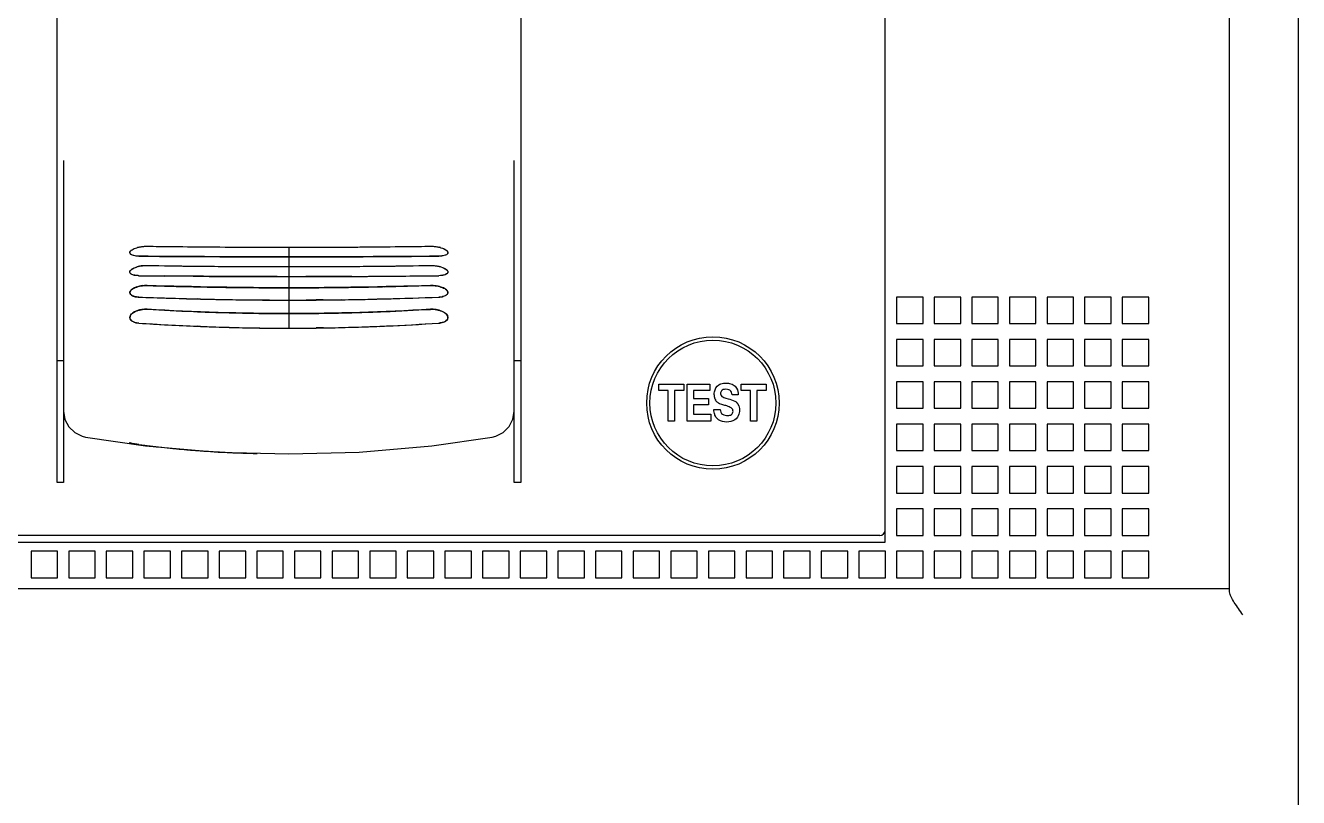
# Model space of a CAD drawing. Header units: inches. Extents: x 0.1 to 89.7, y 0.1 to 57.6.
# Drawn here: x 36.581 to 38.476, y 36.724 to 37.873 of the extents above; entities that cross this region are included whole.
import ezdxf
from ezdxf.enums import TextEntityAlignment as Align

# ---------------------------------------------------------------- set-up
doc = ezdxf.new("R2010")
doc.units = ezdxf.units.IN
doc.header["$MEASUREMENT"] = 0
doc.layers.add('DATUM_CURVE', color=7, linetype='Continuous')
doc.layers.add('PSYMS', color=7, linetype='Continuous')
doc.styles.add('WD', font='romans.shx', dxfattribs={"height": 0.185})

# ---------------------------------------------------------------- blocks, each defined once
blk = doc.blocks.new('125A_G_FRAME')
at = {"color": 6, "linetype": 'Continuous'}
for p, q in [((3.014, 1.1791), (3.014, 5.8248)), ((2.9117, 2.355), (2.9117, 4.1319)), ((2.3999, 2.4291), (2.3999, 4.063)), ((1.1696, 2.5177), (1.1696, 3.9221)), ((1.8585, 3.9221), (1.8585, 2.5177)), ((1.1794, 2.9963), (1.1794, 2.5177)), ((1.8487, 2.5177), (1.8487, 2.9963)), ((1.2801, 2.8628), (1.281, 2.8634)), ((1.281, 2.8634), (1.2843, 2.8652)), ((1.7436, 2.8653), (1.7464, 2.8639)), ((1.7464, 2.8639), (1.7479, 2.8629)), ((1.7496, 2.8611), (1.7501, 2.8603)), ((1.7501, 2.8603), (1.7503, 2.8592)), ((1.2842, 2.8365), (1.2875, 2.8378)), ((1.2778, 2.8304), (1.278, 2.8313)), ((1.278, 2.8313), (1.2788, 2.8328)), ((1.2788, 2.8328), (1.28, 2.834)), ((1.28, 2.834), (1.2823, 2.8356)), ((1.2823, 2.8356), (1.2842, 2.8365)), ((1.3288, 2.8246), (1.372, 2.8242)), ((1.6561, 2.8242), (1.6993, 2.8246)), ((1.7436, 2.8366), (1.7464, 2.8352)), ((1.7464, 2.8352), (1.7479, 2.8342)), ((1.7497, 2.8323), (1.7501, 2.8315)), ((1.7501, 2.8315), (1.7503, 2.8304)), ((1.2781, 2.8011), (1.2778, 2.7998)), ((1.2789, 2.8026), (1.2781, 2.8011)), ((1.2804, 2.8042), (1.2789, 2.8026)), ((1.2823, 2.8055), (1.2804, 2.8042)), ((1.2848, 2.8068), (1.2823, 2.8055)), ((1.2881, 2.8082), (1.2848, 2.8068)), ((1.7436, 2.8067), (1.7405, 2.808)), ((1.7465, 2.8051), (1.7436, 2.8067)), ((1.748, 2.8039), (1.7465, 2.8051)), ((1.7501, 2.8008), (1.7499, 2.8014)), ((1.7503, 2.7998), (1.7501, 2.8008)), ((1.3874, 2.7902), (1.3958, 2.79)), ((1.4549, 2.7891), (1.4565, 2.789)), ((1.5716, 2.789), (1.5732, 2.7891)), ((1.6322, 2.79), (1.6407, 2.7902)), ((2.4168, 2.7933), (2.4168, 2.7539)), ((2.4562, 2.7933), (2.4168, 2.7933)), ((2.4562, 2.7539), (2.4562, 2.7933)), ((2.4727, 2.7933), (2.4727, 2.7539)), ((2.5121, 2.7933), (2.4727, 2.7933)), ((2.5121, 2.7539), (2.5121, 2.7933)), ((2.5286, 2.7933), (2.5286, 2.7539)), ((2.568, 2.7933), (2.5286, 2.7933)), ((2.568, 2.7539), (2.568, 2.7933)), ((2.5845, 2.7933), (2.5845, 2.7539)), ((2.6239, 2.7933), (2.5845, 2.7933)), ((2.6239, 2.7539), (2.6239, 2.7933)), ((2.6404, 2.7933), (2.6404, 2.7539)), ((2.6798, 2.7933), (2.6404, 2.7933)), ((2.6798, 2.7539), (2.6798, 2.7933)), ((2.6963, 2.7933), (2.6963, 2.7539)), ((2.7357, 2.7933), (2.6963, 2.7933)), ((2.7357, 2.7539), (2.7357, 2.7933)), ((2.7522, 2.7933), (2.7522, 2.7539)), ((2.7916, 2.7933), (2.7522, 2.7933)), ((2.7916, 2.7539), (2.7916, 2.7933)), ((1.2781, 2.7644), (1.2778, 2.7628)), ((1.2789, 2.7662), (1.2781, 2.7644)), ((1.2805, 2.7681), (1.2789, 2.7662)), ((1.2824, 2.7697), (1.2805, 2.7681)), ((1.2848, 2.7712), (1.2824, 2.7697)), ((1.2883, 2.7728), (1.2848, 2.7712)), ((1.7436, 2.771), (1.7409, 2.7723)), ((1.7468, 2.7689), (1.7436, 2.771)), ((1.748, 2.7677), (1.7468, 2.7689)), ((1.7503, 2.763), (1.7501, 2.764)), ((1.3722, 2.7501), (1.3771, 2.7499)), ((1.3771, 2.7499), (1.38, 2.7498)), ((2.4168, 2.7539), (2.4562, 2.7539)), ((2.4727, 2.7539), (2.5121, 2.7539)), ((2.5286, 2.7539), (2.568, 2.7539)), ((2.5845, 2.7539), (2.6239, 2.7539)), ((2.6404, 2.7539), (2.6798, 2.7539)), ((2.6963, 2.7539), (2.7357, 2.7539)), ((2.7522, 2.7539), (2.7916, 2.7539)), ((2.4168, 2.7303), (2.4168, 2.6909)), ((2.4562, 2.7303), (2.4168, 2.7303)), ((2.4562, 2.6909), (2.4562, 2.7303)), ((2.4727, 2.7303), (2.4727, 2.6909)), ((2.5121, 2.7303), (2.4727, 2.7303)), ((2.5121, 2.6909), (2.5121, 2.7303)), ((2.5286, 2.7303), (2.5286, 2.6909)), ((2.568, 2.7303), (2.5286, 2.7303)), ((2.568, 2.6909), (2.568, 2.7303)), ((2.5845, 2.7303), (2.5845, 2.6909)), ((2.6239, 2.7303), (2.5845, 2.7303)), ((2.6239, 2.6909), (2.6239, 2.7303)), ((2.6404, 2.7303), (2.6404, 2.6909)), ((2.6798, 2.7303), (2.6404, 2.7303)), ((2.6798, 2.6909), (2.6798, 2.7303)), ((2.6963, 2.7303), (2.6963, 2.6909)), ((2.7357, 2.7303), (2.6963, 2.7303)), ((2.7357, 2.6909), (2.7357, 2.7303)), ((2.7522, 2.7303), (2.7522, 2.6909)), ((2.7916, 2.7303), (2.7522, 2.7303)), ((2.7916, 2.6909), (2.7916, 2.7303)), ((1.1696, 2.6988), (1.1794, 2.6988)), ((1.8487, 2.6988), (1.8585, 2.6988)), ((2.4168, 2.6909), (2.4562, 2.6909)), ((2.4727, 2.6909), (2.5121, 2.6909)), ((2.5286, 2.6909), (2.568, 2.6909)), ((2.5845, 2.6909), (2.6239, 2.6909)), ((2.6404, 2.6909), (2.6798, 2.6909)), ((2.6963, 2.6909), (2.7357, 2.6909)), ((2.7522, 2.6909), (2.7916, 2.6909)), ((2.4168, 2.6673), (2.4168, 2.628)), ((2.4562, 2.6673), (2.4168, 2.6673)), ((2.4562, 2.628), (2.4562, 2.6673)), ((2.4727, 2.6673), (2.4727, 2.628)), ((2.5121, 2.6673), (2.4727, 2.6673)), ((2.5121, 2.628), (2.5121, 2.6673)), ((2.5286, 2.6673), (2.5286, 2.628)), ((2.568, 2.6673), (2.5286, 2.6673)), ((2.568, 2.628), (2.568, 2.6673)), ((2.5845, 2.6673), (2.5845, 2.628)), ((2.6239, 2.6673), (2.5845, 2.6673)), ((2.6239, 2.628), (2.6239, 2.6673)), ((2.6404, 2.6673), (2.6404, 2.628)), ((2.6798, 2.6673), (2.6404, 2.6673)), ((2.6798, 2.628), (2.6798, 2.6673)), ((2.6963, 2.6673), (2.6963, 2.628)), ((2.7357, 2.6673), (2.6963, 2.6673)), ((2.7357, 2.628), (2.7357, 2.6673)), ((2.7522, 2.6673), (2.7522, 2.628)), ((2.7916, 2.6673), (2.7522, 2.6673)), ((2.7916, 2.628), (2.7916, 2.6673)), ((2.0636, 2.6542), (2.0636, 2.6639)), ((2.0636, 2.6639), (2.1008, 2.6639)), ((2.0774, 2.6542), (2.0636, 2.6542)), ((2.0774, 2.609), (2.0774, 2.6542)), ((2.087, 2.6542), (2.087, 2.609)), ((2.1008, 2.6542), (2.087, 2.6542)), ((2.1008, 2.6639), (2.1008, 2.6542)), ((2.1057, 2.609), (2.1057, 2.6639)), ((2.1057, 2.6639), (2.1396, 2.6639)), ((2.1152, 2.6544), (2.1152, 2.6427)), ((2.1396, 2.6544), (2.1152, 2.6544)), ((2.1396, 2.6639), (2.1396, 2.6544)), ((2.1817, 2.6481), (2.1725, 2.6481)), ((2.186, 2.6542), (2.186, 2.6639)), ((2.186, 2.6639), (2.2232, 2.6639)), ((2.1998, 2.6542), (2.186, 2.6542)), ((2.1998, 2.609), (2.1998, 2.6542)), ((2.2094, 2.6542), (2.2094, 2.609)), ((2.2232, 2.6542), (2.2094, 2.6542)), ((2.2232, 2.6639), (2.2232, 2.6542)), ((2.1152, 2.6427), (2.1375, 2.6427)), ((2.1152, 2.6333), (2.1152, 2.6192)), ((2.1375, 2.6333), (2.1152, 2.6333)), ((2.1375, 2.6427), (2.1375, 2.6333)), ((2.1474, 2.6414), (2.1464, 2.6449)), ((2.1539, 2.6348), (2.1521, 2.6358)), ((2.1571, 2.6336), (2.1539, 2.6348)), ((2.1604, 2.6327), (2.1571, 2.6336)), ((2.1617, 2.6323), (2.1604, 2.6327)), ((2.1632, 2.643), (2.1666, 2.6421)), ((2.1152, 2.6192), (2.1408, 2.6192)), ((2.1408, 2.6192), (2.1408, 2.609)), ((2.1453, 2.626), (2.1548, 2.626)), ((2.4168, 2.628), (2.4562, 2.628)), ((2.4727, 2.628), (2.5121, 2.628)), ((2.5286, 2.628), (2.568, 2.628)), ((2.5845, 2.628), (2.6239, 2.628)), ((2.6404, 2.628), (2.6798, 2.628)), ((2.6963, 2.628), (2.7357, 2.628)), ((2.7522, 2.628), (2.7916, 2.628)), ((2.087, 2.609), (2.0774, 2.609)), ((2.1408, 2.609), (2.1057, 2.609)), ((2.2094, 2.609), (2.1998, 2.609)), ((2.4168, 2.6043), (2.4168, 2.565)), ((2.4562, 2.6043), (2.4168, 2.6043)), ((2.4562, 2.565), (2.4562, 2.6043)), ((2.4727, 2.6043), (2.4727, 2.565)), ((2.5121, 2.6043), (2.4727, 2.6043)), ((2.5121, 2.565), (2.5121, 2.6043)), ((2.5286, 2.6043), (2.5286, 2.565)), ((2.568, 2.6043), (2.5286, 2.6043)), ((2.568, 2.565), (2.568, 2.6043)), ((2.5845, 2.6043), (2.5845, 2.565)), ((2.6239, 2.6043), (2.5845, 2.6043)), ((2.6239, 2.565), (2.6239, 2.6043)), ((2.6404, 2.6043), (2.6404, 2.565)), ((2.6798, 2.6043), (2.6404, 2.6043)), ((2.6798, 2.565), (2.6798, 2.6043)), ((2.6963, 2.6043), (2.6963, 2.565)), ((2.7357, 2.6043), (2.6963, 2.6043)), ((2.7357, 2.565), (2.7357, 2.6043)), ((2.7522, 2.6043), (2.7522, 2.565)), ((2.7916, 2.6043), (2.7522, 2.6043)), ((2.7916, 2.565), (2.7916, 2.6043)), ((1.2118, 2.5851), (1.301, 2.572)), ((1.2784, 2.5765), (1.2778, 2.5768)), ((1.281, 2.5757), (1.2784, 2.5765)), ((1.7266, 2.572), (1.8163, 2.5851)), ((1.301, 2.572), (1.4091, 2.5629)), ((1.4091, 2.5629), (1.5141, 2.5601)), ((1.5141, 2.5601), (1.6185, 2.5629)), ((1.6185, 2.5629), (1.7266, 2.572)), ((2.4168, 2.565), (2.4562, 2.565)), ((2.4727, 2.565), (2.5121, 2.565)), ((2.5286, 2.565), (2.568, 2.565)), ((2.5845, 2.565), (2.6239, 2.565)), ((2.6404, 2.565), (2.6798, 2.565)), ((2.6963, 2.565), (2.7357, 2.565)), ((2.7522, 2.565), (2.7916, 2.565)), ((2.4168, 2.5413), (2.4168, 2.502)), ((2.4562, 2.5413), (2.4168, 2.5413)), ((2.4562, 2.502), (2.4562, 2.5413)), ((2.4727, 2.5413), (2.4727, 2.502)), ((2.5121, 2.5413), (2.4727, 2.5413)), ((2.5121, 2.502), (2.5121, 2.5413)), ((2.5286, 2.5413), (2.5286, 2.502)), ((2.568, 2.5413), (2.5286, 2.5413)), ((2.568, 2.502), (2.568, 2.5413)), ((2.5845, 2.5413), (2.5845, 2.502)), ((2.6239, 2.5413), (2.5845, 2.5413)), ((2.6239, 2.502), (2.6239, 2.5413)), ((2.6404, 2.5413), (2.6404, 2.502)), ((2.6798, 2.5413), (2.6404, 2.5413)), ((2.6798, 2.502), (2.6798, 2.5413)), ((2.6963, 2.5413), (2.6963, 2.502)), ((2.7357, 2.5413), (2.6963, 2.5413)), ((2.7357, 2.502), (2.7357, 2.5413)), ((2.7522, 2.5413), (2.7522, 2.502)), ((2.7916, 2.5413), (2.7522, 2.5413)), ((2.7916, 2.502), (2.7916, 2.5413)), ((1.1794, 2.5177), (1.1696, 2.5177)), ((1.8585, 2.5177), (1.8487, 2.5177)), ((2.4168, 2.502), (2.4562, 2.502)), ((2.4727, 2.502), (2.5121, 2.502)), ((2.5286, 2.502), (2.568, 2.502)), ((2.5845, 2.502), (2.6239, 2.502)), ((2.6404, 2.502), (2.6798, 2.502)), ((2.6963, 2.502), (2.7357, 2.502)), ((2.7522, 2.502), (2.7916, 2.502)), ((2.4168, 2.4784), (2.4168, 2.439)), ((2.4562, 2.4784), (2.4168, 2.4784)), ((2.4562, 2.439), (2.4562, 2.4784)), ((2.4727, 2.4784), (2.4727, 2.439)), ((2.5121, 2.4784), (2.4727, 2.4784)), ((2.5121, 2.439), (2.5121, 2.4784)), ((2.5286, 2.4784), (2.5286, 2.439)), ((2.568, 2.4784), (2.5286, 2.4784)), ((2.568, 2.439), (2.568, 2.4784)), ((2.5845, 2.4784), (2.5845, 2.439)), ((2.6239, 2.4784), (2.5845, 2.4784)), ((2.6239, 2.439), (2.6239, 2.4784)), ((2.6404, 2.4784), (2.6404, 2.439)), ((2.6798, 2.4784), (2.6404, 2.4784)), ((2.6798, 2.439), (2.6798, 2.4784)), ((2.6963, 2.4784), (2.6963, 2.439)), ((2.7357, 2.4784), (2.6963, 2.4784)), ((2.7357, 2.439), (2.7357, 2.4784)), ((2.7522, 2.4784), (2.7522, 2.439)), ((2.7916, 2.4784), (2.7522, 2.4784)), ((2.7916, 2.439), (2.7916, 2.4784)), ((0.6282, 2.4291), (2.3999, 2.4291)), ((2.392, 2.439), (0.6361, 2.439)), ((2.4168, 2.439), (2.4562, 2.439)), ((2.4727, 2.439), (2.5121, 2.439)), ((2.5286, 2.439), (2.568, 2.439)), ((2.5845, 2.439), (2.6239, 2.439)), ((2.6404, 2.439), (2.6798, 2.439)), ((2.6963, 2.439), (2.7357, 2.439)), ((2.7522, 2.439), (2.7916, 2.439)), ((1.131, 2.4154), (1.131, 2.376)), ((1.1703, 2.4154), (1.131, 2.4154)), ((1.1703, 2.376), (1.1703, 2.4154)), ((1.1869, 2.4154), (1.1869, 2.376)), ((1.2263, 2.4154), (1.1869, 2.4154)), ((1.2263, 2.376), (1.2263, 2.4154)), ((1.2428, 2.4154), (1.2428, 2.376)), ((1.2822, 2.4154), (1.2428, 2.4154)), ((1.2822, 2.376), (1.2822, 2.4154)), ((1.2987, 2.4154), (1.2987, 2.376)), ((1.3381, 2.4154), (1.2987, 2.4154)), ((1.3381, 2.376), (1.3381, 2.4154)), ((1.3546, 2.4154), (1.3546, 2.376)), ((1.394, 2.4154), (1.3546, 2.4154)), ((1.394, 2.376), (1.394, 2.4154)), ((1.4105, 2.4154), (1.4105, 2.376)), ((1.4499, 2.4154), (1.4105, 2.4154)), ((1.4499, 2.376), (1.4499, 2.4154)), ((1.4664, 2.4154), (1.4664, 2.376)), ((1.5058, 2.4154), (1.4664, 2.4154)), ((1.5058, 2.376), (1.5058, 2.4154)), ((1.5223, 2.4154), (1.5223, 2.376)), ((1.5617, 2.4154), (1.5223, 2.4154)), ((1.5617, 2.376), (1.5617, 2.4154)), ((1.5782, 2.4154), (1.5782, 2.376)), ((1.6176, 2.4154), (1.5782, 2.4154)), ((1.6176, 2.376), (1.6176, 2.4154)), ((1.6341, 2.4154), (1.6341, 2.376)), ((1.6735, 2.4154), (1.6341, 2.4154)), ((1.6735, 2.376), (1.6735, 2.4154)), ((1.69, 2.4154), (1.69, 2.376)), ((1.7294, 2.4154), (1.69, 2.4154)), ((1.7294, 2.376), (1.7294, 2.4154)), ((1.7459, 2.4154), (1.7459, 2.376)), ((1.7853, 2.4154), (1.7459, 2.4154)), ((1.7853, 2.376), (1.7853, 2.4154)), ((1.8018, 2.4154), (1.8018, 2.376)), ((1.8412, 2.4154), (1.8018, 2.4154)), ((1.8412, 2.376), (1.8412, 2.4154)), ((1.8577, 2.4154), (1.8577, 2.376)), ((1.8971, 2.4154), (1.8577, 2.4154)), ((1.8971, 2.376), (1.8971, 2.4154)), ((1.9137, 2.4154), (1.9137, 2.376)), ((1.953, 2.4154), (1.9137, 2.4154)), ((1.953, 2.376), (1.953, 2.4154)), ((1.9696, 2.4154), (1.9696, 2.376)), ((2.0089, 2.4154), (1.9696, 2.4154)), ((2.0089, 2.376), (2.0089, 2.4154)), ((2.0255, 2.4154), (2.0255, 2.376)), ((2.0648, 2.4154), (2.0255, 2.4154)), ((2.0648, 2.376), (2.0648, 2.4154)), ((2.0814, 2.4154), (2.0814, 2.376)), ((2.1207, 2.4154), (2.0814, 2.4154)), ((2.1207, 2.376), (2.1207, 2.4154)), ((2.1373, 2.4154), (2.1373, 2.376)), ((2.1766, 2.4154), (2.1373, 2.4154)), ((2.1766, 2.376), (2.1766, 2.4154)), ((2.1932, 2.4154), (2.1932, 2.376)), ((2.2326, 2.4154), (2.1932, 2.4154)), ((2.2326, 2.376), (2.2326, 2.4154)), ((2.2491, 2.4154), (2.2491, 2.376)), ((2.2885, 2.4154), (2.2491, 2.4154)), ((2.2885, 2.376), (2.2885, 2.4154)), ((2.305, 2.4154), (2.305, 2.376)), ((2.3444, 2.4154), (2.305, 2.4154)), ((2.3444, 2.376), (2.3444, 2.4154)), ((2.3609, 2.4154), (2.3609, 2.376)), ((2.4003, 2.4154), (2.3609, 2.4154)), ((2.4003, 2.376), (2.4003, 2.4154)), ((2.4168, 2.4154), (2.4168, 2.376)), ((2.4562, 2.4154), (2.4168, 2.4154)), ((2.4562, 2.376), (2.4562, 2.4154)), ((2.4727, 2.4154), (2.4727, 2.376)), ((2.5121, 2.4154), (2.4727, 2.4154)), ((2.5121, 2.376), (2.5121, 2.4154)), ((2.5286, 2.4154), (2.5286, 2.376)), ((2.568, 2.4154), (2.5286, 2.4154)), ((2.568, 2.376), (2.568, 2.4154)), ((2.5845, 2.4154), (2.5845, 2.376)), ((2.6239, 2.4154), (2.5845, 2.4154)), ((2.6239, 2.376), (2.6239, 2.4154)), ((2.6404, 2.4154), (2.6404, 2.376)), ((2.6798, 2.4154), (2.6404, 2.4154)), ((2.6798, 2.376), (2.6798, 2.4154)), ((2.6963, 2.4154), (2.6963, 2.376)), ((2.7357, 2.4154), (2.6963, 2.4154)), ((2.7357, 2.376), (2.7357, 2.4154)), ((2.7522, 2.4154), (2.7522, 2.376)), ((2.7916, 2.4154), (2.7522, 2.4154)), ((2.7916, 2.376), (2.7916, 2.4154)), ((1.131, 2.376), (1.1703, 2.376)), ((1.1869, 2.376), (1.2263, 2.376)), ((1.2428, 2.376), (1.2822, 2.376)), ((1.2987, 2.376), (1.3381, 2.376)), ((1.3546, 2.376), (1.394, 2.376)), ((1.4105, 2.376), (1.4499, 2.376)), ((1.4664, 2.376), (1.5058, 2.376)), ((1.5223, 2.376), (1.5617, 2.376)), ((1.5782, 2.376), (1.6176, 2.376)), ((1.6341, 2.376), (1.6735, 2.376)), ((1.69, 2.376), (1.7294, 2.376)), ((1.7459, 2.376), (1.7853, 2.376)), ((1.8018, 2.376), (1.8412, 2.376)), ((1.8577, 2.376), (1.8971, 2.376)), ((1.9137, 2.376), (1.953, 2.376)), ((1.9696, 2.376), (2.0089, 2.376)), ((2.0255, 2.376), (2.0648, 2.376)), ((2.0814, 2.376), (2.1207, 2.376)), ((2.1373, 2.376), (2.1766, 2.376)), ((2.1932, 2.376), (2.2326, 2.376)), ((2.2491, 2.376), (2.2885, 2.376)), ((2.305, 2.376), (2.3444, 2.376)), ((2.3609, 2.376), (2.4003, 2.376)), ((2.4168, 2.376), (2.4562, 2.376)), ((2.4727, 2.376), (2.5121, 2.376)), ((2.5286, 2.376), (2.568, 2.376)), ((2.5845, 2.376), (2.6239, 2.376)), ((2.6404, 2.376), (2.6798, 2.376)), ((2.6963, 2.376), (2.7357, 2.376)), ((2.7522, 2.376), (2.7916, 2.376)), ((0.1164, 2.3602), (2.9117, 2.3602))]:
    blk.add_line(p, q, dxfattribs=at)
at = {"color": 7, "linetype": 'Continuous'}
for p, q in [((1.2783, 2.8578), (1.2779, 2.8586)), ((1.748, 2.8562), (1.7464, 2.8554)), ((1.7503, 2.859), (1.7499, 2.8578)), ((1.2831, 2.855), (1.2808, 2.8558)), ((1.2853, 2.8545), (1.2831, 2.855)), ((1.7464, 2.8554), (1.7428, 2.8545)), ((1.2809, 2.8269), (1.28, 2.8273)), ((1.6078, 2.8238), (1.5987, 2.8238)), ((1.7483, 2.8275), (1.7467, 2.8266)), ((1.7503, 2.8302), (1.7499, 2.829)), ((1.2782, 2.7983), (1.2778, 2.7998)), ((1.279, 2.797), (1.2782, 2.7983)), ((1.2806, 2.7958), (1.279, 2.797)), ((1.3826, 2.7903), (1.3784, 2.7904)), ((1.5581, 2.7889), (1.5546, 2.7889)), ((1.5595, 2.7889), (1.5581, 2.7889)), ((1.5652, 2.789), (1.5595, 2.7889)), ((1.2782, 2.761), (1.2778, 2.7628)), ((1.6327, 2.7708), (1.6323, 2.7708)), ((1.7503, 2.7625), (1.7497, 2.7605)), ((1.279, 2.7594), (1.2782, 2.761)), ((1.2808, 2.7577), (1.279, 2.7594)), ((1.383, 2.7497), (1.3785, 2.7498)), ((1.558, 2.7473), (1.5546, 2.7473)), ((1.5595, 2.7473), (1.558, 2.7473)), ((1.5653, 2.7474), (1.5595, 2.7473))]:
    blk.add_line(p, q, dxfattribs=at)
at = {"color": 6, "linetype": 'Continuous'}
for points in [[(1.1794, 2.6239), (1.1814, 2.6115), (1.1871, 2.6005), (1.1959, 2.5918), (1.2069, 2.5863), (1.2118, 2.5851)], [(1.8163, 2.5851), (1.8216, 2.5865), (1.8325, 2.592), (1.8411, 2.6007), (1.8467, 2.6116), (1.8487, 2.6239)]]:
    blk.add_lwpolyline(points, dxfattribs=at)
for radius in [0.0984, 0.0935]:
    blk.add_circle((2.144, 2.6358), radius, dxfattribs=at)
at = {"color": 7, "linetype": 'Continuous'}
for centre, radius, start, end in [((1.2804, 2.8592), 0.00255, 180.0979, 193.9414), ((1.4668, 13.6831), 10.8155, 269.13598, 269.49858), ((1.491, 16.6623), 13.7949, 269.50628, 269.76794), ((1.5141, 22.7211), 19.8537, 269.77226, 270.22771), ((1.5418, 15.9121), 13.0447, 270.22455, 270.50126), ((1.5657, 13.3116), 10.444, 270.495, 270.8705), ((1.7477, 2.8592), 0.00255, 354.8648, 359.991), ((1.4711, 12.2566), 9.4179, 268.98176, 269.39819), ((1.494, 14.5909), 11.7523, 269.40599, 269.71313), ((1.5141, 18.8448), 16.0063, 269.71752, 270.28245), ((1.5384, 14.027), 11.1884, 270.27915, 270.60177), ((1.5614, 11.9498), 9.111, 270.59482, 271.02527), ((1.2899, 2.8511), 0.0259, 257.7907, 259.8901), ((1.4358, 13.9739), 11.1499, 269.25776, 269.45015), ((1.4119, 32.2265), 29.4033, 270.38169, 270.56013), ((1.5973, 13.5364), 10.7123, 270.54592, 270.74617), ((1.7476, 2.8304), 0.00269, 355.6548, 359.9887), ((1.5566, 11.1231), 8.3166, 268.25739, 268.72913), ((1.5333, 10.0936), 7.2868, 268.73284, 268.91911), ((1.5225, 9.5056), 6.6987, 268.91639, 269.25266), ((1.5173, 9.1087), 6.3018, 269.25326, 269.43304), ((1.514, 8.7903), 5.9833, 269.43375, 270.56626), ((1.5108, 9.1088), 6.3019, 270.56697, 270.74674), ((1.5039, 9.6083), 6.8014, 270.74988, 271.08107), ((1.4948, 10.0938), 7.2869, 271.08089, 271.26715), ((1.4625, 11.466), 8.6595, 271.28021, 271.73326), ((1.2903, 2.815), 0.0216, 253.5033, 256.6305), ((1.5454, 9.5612), 6.7728, 267.85049, 268.58762), ((1.5179, 8.3894), 5.6007, 268.6153, 269.481), ((1.514, 8.0185), 5.2297, 269.4874, 269.8024), ((1.5141, 8.0336), 5.2448, 269.802, 270.4428), ((1.5077, 8.5339), 5.7452, 270.57367, 271.32477), ((1.4971, 9.0101), 6.2215, 271.32091, 271.4946), ((1.4727, 9.8748), 7.0866, 271.50922, 272.13541), ((1.746, 2.8001), 0.00439, 326.7978, 330.2267), ((1.5285, 6.6296), 3.8611, 266.6619, 267.6789), ((1.5227, 6.4887), 3.7201, 267.6807, 268.0457), ((1.5191, 6.3825), 3.6138, 268.0454, 268.6689), ((1.5158, 6.2461), 3.4773, 268.6717, 268.9975), ((1.514, 6.1508), 3.3821, 268.9982, 271.0018), ((1.5123, 6.2461), 3.4774, 271.0025, 271.3283), ((1.509, 6.3825), 3.6139, 271.3311, 271.9546), ((1.5054, 6.4895), 3.7209, 271.961, 272.3193), ((1.498, 6.6621), 3.8937, 272.3253, 273.3339), ((1.7451, 2.7628), 0.00519, 356.4223, 359.8987), ((1.2909, 2.7738), 0.0191, 248.9218, 253.0537), ((1.5272, 6.3375), 3.5908, 266.2335, 267.6272), ((1.5215, 6.2039), 3.457, 267.7036, 267.9168), ((1.5167, 6.0588), 3.3118, 267.9088, 268.9335), ((1.5143, 5.9379), 3.1909, 268.9362, 269.1583), ((1.514, 5.9187), 3.1717, 269.1589, 269.6476), ((1.5141, 5.928), 3.181, 269.6469, 270.73), ((1.5137, 5.9474), 3.2004, 270.9238, 271.0637), ((1.5104, 6.0955), 3.3485, 271.0722, 272.0856), ((1.5069, 6.1954), 3.4485, 272.0831, 272.2081), ((1.5053, 6.2378), 3.4909, 272.2084, 272.5247), ((1.4986, 6.3786), 3.6319, 272.5317, 273.7597), ((1.4894, 4.0862), 1.5251, 262.5386, 265.1151), ((1.5007, 4.2063), 1.6457, 265.0778, 265.4958), ((1.5033, 4.2397), 1.6792, 265.4963, 266.0555), ((1.5087, 4.3202), 1.7599, 266.0606, 267.8846)]:
    blk.add_arc(centre, radius, start, end, dxfattribs=at)
at = {"color": 6, "linetype": 'Continuous'}
for centre, radius, start, end in [((1.3013, 2.8232), 0.0453, 104.2587, 105.7364), ((1.7269, 2.8237), 0.0449, 73.6987, 75.77), ((1.3008, 2.7974), 0.0425, 104.5114, 108.1352), ((1.3025, 2.7905), 0.0496, 99.2098, 104.4839), ((1.4461, 18.3791), 15.5259, 269.4287, 269.72727), ((1.3031, 2.7871), 0.0531, 96.7191, 99.2745), ((1.4929, 28.0929), 25.2398, 269.72602, 269.86884), ((1.514, 37.8172), 34.9642, 269.87081, 270.12941), ((1.5397, 26.8183), 23.9652, 270.12732, 270.27774), ((1.5929, 16.9069), 14.0536, 270.25691, 270.58676), ((1.7269, 2.7959), 0.044, 73.5617, 75.5591), ((1.4359, 13.9839), 11.1598, 269.25784, 269.45006), ((1.5521, 23.8681), 21.0447, 269.50952, 269.68164), ((1.514, 17.1285), 14.3049, 269.68447, 270.31605), ((1.488, 22.1878), 19.3643, 270.3105, 270.49755), ((1.5971, 13.5478), 10.7237, 270.54603, 270.74606), ((1.3007, 2.7702), 0.04, 104.8677, 108.4035), ((1.3021, 2.765), 0.0454, 100.0487, 104.8503), ((1.3027, 2.7621), 0.0484, 96.5642, 100.0951), ((1.7254, 2.762), 0.0484, 79.6815, 83.4275), ((1.726, 2.7652), 0.0452, 75.089, 79.7246), ((1.7275, 2.7709), 0.0393, 70.7468, 75.0936), ((1.5597, 9.9786), 7.1905, 267.86116, 268.50641), ((1.5253, 8.7614), 5.9728, 268.53143, 268.67671), ((1.5194, 8.4874), 5.6987, 268.7568, 269.153), ((1.5159, 8.2572), 5.4685, 269.1542, 269.3615), ((1.5141, 8.0894), 5.3007, 269.3771, 270.4369), ((1.5143, 8.0392), 5.2504, 270.439, 270.6251), ((1.5124, 8.2177), 5.4289, 270.6417, 270.8497), ((1.5082, 8.4828), 5.6942, 270.8515, 271.2478), ((1.4983, 8.9395), 6.1509, 271.32687, 271.46866), ((1.4796, 9.6402), 6.8519, 271.47479, 272.15129), ((1.3004, 2.7404), 0.0345, 106.4915, 110.472), ((1.3014, 2.7368), 0.0383, 100.8588, 106.4696), ((1.3018, 2.7348), 0.0403, 96.582, 100.9063), ((1.7263, 2.7348), 0.0403, 77.9467, 83.4796), ((1.7268, 2.7373), 0.0378, 73.3697, 77.9755), ((1.7281, 2.7414), 0.0335, 67.5039, 73.4026), ((1.745, 2.7628), 0.00526, 359.7674, 2.2726), ((1.5326, 6.422), 3.6754, 266.2361, 267.4993), ((1.5183, 6.1203), 3.3734, 267.6509, 267.9185), ((1.5167, 6.0732), 3.3263, 267.9173, 268.6014), ((1.515, 6.009), 3.2621, 268.6023, 268.9443), ((1.5142, 5.9648), 3.2179, 268.9445, 269.3154), ((1.5142, 5.9652), 3.2182, 269.3156, 269.9971), ((1.5143, 5.9399), 3.1929, 269.9962, 270.7233), ((1.5145, 5.9174), 3.1704, 270.7248, 271.0608), ((1.5132, 5.9847), 3.2378, 271.0607, 271.4033), ((1.5108, 6.0776), 3.3306, 271.405, 272.0889), ((1.5073, 6.1781), 3.4312, 272.0871, 272.3537), ((1.5055, 6.2221), 3.4753, 272.3534, 272.4808), ((1.4994, 6.3568), 3.6101, 272.4852, 273.7703), ((2.1604, 2.6468), 0.0141, 202.5136, 207.3429), ((2.1591, 2.6471), 0.0133, 233.8857, 238.4408), ((2.172, 2.6286), 0.0108, 35.5104, 42.3918), ((1.4917, 4.1109), 1.5499, 262.5716, 265.0663), ((1.5025, 4.2313), 1.6708, 265.0538, 265.7124), ((1.5054, 4.2702), 1.7098, 265.7108, 266.0129), ((1.5085, 4.3159), 1.7556, 266.0161, 267.0854), ((1.5115, 4.3724), 1.8122, 267.0833, 267.8131), ((1.5131, 4.4148), 1.8546, 267.813, 268.5758), ((2.392, 2.4469), 0.00787, 270, 0)]:
    blk.add_arc(centre, radius, start, end, dxfattribs=at)
at = {"color": 7, "linetype": 'Continuous'}
for points, knots in [([(1.2778, 2.8592), (1.2778, 2.8606), (1.2797, 2.8627), (1.2827, 2.8645), (1.2875, 2.8666), (1.2946, 2.8683), (1.3006, 2.8688), (1.3037, 2.8688)], [0, 0, 0, 0, 0.141859, 0.248444, 0.377392, 0.681184, 1, 1, 1, 1]), ([(1.2808, 2.8558), (1.2805, 2.8559), (1.2796, 2.8564), (1.2787, 2.8571), (1.2783, 2.8578)], [0, 0, 0, 0, 0.290982, 1, 1, 1, 1]), ([(1.7244, 2.8688), (1.7275, 2.8688), (1.7335, 2.8683), (1.7406, 2.8666), (1.7454, 2.8645), (1.7484, 2.8627), (1.7503, 2.8606), (1.7503, 2.8592)], [0, 0, 0, 0, 0.318809, 0.622547, 0.75148, 0.858071, 1, 1, 1, 1]), ([(1.7499, 2.8578), (1.7498, 2.8576), (1.7493, 2.857), (1.7486, 2.8565), (1.748, 2.8562)], [0, 0, 0, 0, 0.221444, 1, 1, 1, 1]), ([(1.2778, 2.8304), (1.2778, 2.8318), (1.2797, 2.834), (1.2827, 2.8359), (1.2875, 2.838), (1.2946, 2.8397), (1.3006, 2.8402), (1.3037, 2.8402)], [0, 0, 0, 0, 0.143674, 0.250465, 0.379277, 0.682208, 1, 1, 1, 1]), ([(1.2913, 2.854), (1.2908, 2.854), (1.2888, 2.854), (1.2868, 2.8542), (1.2853, 2.8545)], [0, 0, 0, 0, 0.26453, 1, 1, 1, 1]), ([(1.7368, 2.854), (1.6625, 2.8532), (1.514, 2.8529), (1.3656, 2.8532), (1.2913, 2.854)], [0, 0, 0, 0, 0.5, 1, 1, 1, 1]), ([(1.7244, 2.8402), (1.7275, 2.8402), (1.7335, 2.8397), (1.7406, 2.838), (1.7454, 2.8359), (1.7484, 2.834), (1.7503, 2.8318), (1.7503, 2.8304)], [0, 0, 0, 0, 0.317785, 0.62066, 0.749457, 0.856254, 1, 1, 1, 1]), ([(1.7428, 2.8545), (1.7423, 2.8544), (1.7403, 2.8541), (1.7383, 2.854), (1.7368, 2.854)], [0, 0, 0, 0, 0.23356, 1, 1, 1, 1]), ([(1.28, 2.8273), (1.2798, 2.8274), (1.2792, 2.8279), (1.2786, 2.8284), (1.2783, 2.8289)], [0, 0, 0, 0, 0.279731, 1, 1, 1, 1]), ([(1.2844, 2.8257), (1.2841, 2.8258), (1.2829, 2.8261), (1.2817, 2.8265), (1.2809, 2.8269)], [0, 0, 0, 0, 0.27431, 1, 1, 1, 1]), ([(1.2913, 2.825), (1.2908, 2.825), (1.2888, 2.8251), (1.2868, 2.8253), (1.2854, 2.8255)], [0, 0, 0, 0, 0.264309, 1, 1, 1, 1]), ([(1.5987, 2.8238), (1.5534, 2.8235), (1.4634, 2.8234), (1.3734, 2.8242), (1.3288, 2.8246)], [0, 0, 0, 0, 0.503722, 1, 1, 1, 1]), ([(1.7428, 2.8256), (1.7423, 2.8255), (1.7403, 2.8252), (1.7383, 2.825), (1.7368, 2.825)], [0, 0, 0, 0, 0.233702, 1, 1, 1, 1]), ([(1.7467, 2.8266), (1.7464, 2.8265), (1.7451, 2.8261), (1.7438, 2.8257), (1.7428, 2.8256)], [0, 0, 0, 0, 0.226736, 1, 1, 1, 1]), ([(1.7499, 2.829), (1.7498, 2.8288), (1.7493, 2.8282), (1.7488, 2.8278), (1.7483, 2.8275)], [0, 0, 0, 0, 0.225484, 1, 1, 1, 1]), ([(1.2778, 2.7998), (1.2778, 2.8013), (1.2795, 2.8037), (1.2827, 2.8059), (1.2875, 2.8082), (1.2946, 2.81), (1.3006, 2.8105), (1.3037, 2.8104)], [0, 0, 0, 0, 0.15403, 0.261737, 0.389525, 0.687618, 1, 1, 1, 1]), ([(1.7244, 2.8104), (1.7275, 2.8105), (1.7335, 2.81), (1.7406, 2.8082), (1.7454, 2.8059), (1.7486, 2.8037), (1.7503, 2.8013), (1.7503, 2.7998)], [0, 0, 0, 0, 0.312411, 0.610558, 0.73836, 0.846031, 1, 1, 1, 1]), ([(1.2841, 2.7942), (1.2838, 2.7943), (1.2826, 2.7947), (1.2814, 2.7953), (1.2806, 2.7958)], [0, 0, 0, 0, 0.272977, 1, 1, 1, 1]), ([(1.2913, 2.7932), (1.2908, 2.7932), (1.2888, 2.7933), (1.2867, 2.7936), (1.2853, 2.7939)], [0, 0, 0, 0, 0.263907, 1, 1, 1, 1]), ([(1.7431, 2.794), (1.7426, 2.7939), (1.7405, 2.7934), (1.7384, 2.7932), (1.7368, 2.7932)], [0, 0, 0, 0, 0.233382, 1, 1, 1, 1]), ([(1.7472, 2.7956), (1.7469, 2.7954), (1.7456, 2.7947), (1.7442, 2.7943), (1.7431, 2.794)], [0, 0, 0, 0, 0.226063, 1, 1, 1, 1]), ([(1.7496, 2.7977), (1.7495, 2.7975), (1.7488, 2.7967), (1.7479, 2.796), (1.7472, 2.7956)], [0, 0, 0, 0, 0.223903, 1, 1, 1, 1]), ([(1.2778, 2.7628), (1.2778, 2.7668), (1.2836, 2.771), (1.2899, 2.7734), (1.2959, 2.7749), (1.3006, 2.7752), (1.3037, 2.7751)], [0, 0, 0, 0, 0.396437, 0.539323, 0.691866, 1, 1, 1, 1]), ([(1.7244, 2.7751), (1.7275, 2.7752), (1.7322, 2.7749), (1.7382, 2.7734), (1.7445, 2.771), (1.7503, 2.7668), (1.7503, 2.7628)], [0, 0, 0, 0, 0.308181, 0.460761, 0.603694, 1, 1, 1, 1]), ([(1.284, 2.756), (1.2837, 2.7561), (1.2826, 2.7566), (1.2815, 2.7572), (1.2808, 2.7577)], [0, 0, 0, 0, 0.267415, 1, 1, 1, 1]), ([(1.2913, 2.7545), (1.2908, 2.7546), (1.2888, 2.7547), (1.2867, 2.7551), (1.2853, 2.7556)], [0, 0, 0, 0, 0.262702, 1, 1, 1, 1]), ([(1.7426, 2.7555), (1.7422, 2.7554), (1.7403, 2.7549), (1.7383, 2.7546), (1.7368, 2.7545)], [0, 0, 0, 0, 0.236588, 1, 1, 1, 1]), ([(1.7471, 2.7576), (1.7468, 2.7574), (1.7454, 2.7565), (1.7439, 2.7559), (1.7426, 2.7555)], [0, 0, 0, 0, 0.228951, 1, 1, 1, 1]), ([(1.7497, 2.7605), (1.7496, 2.7602), (1.7489, 2.7591), (1.7479, 2.7582), (1.7471, 2.7576)], [0, 0, 0, 0, 0.229737, 1, 1, 1, 1]), ([(1.2778, 2.5769), (1.2778, 2.5768), (1.2782, 2.5765), (1.2789, 2.5763), (1.2801, 2.5759), (1.2824, 2.5754), (1.2862, 2.5747), (1.2895, 2.5743), (1.2913, 2.574)], [0, 0, 0, 0, 0.025568, 0.080666, 0.16739, 0.284568, 0.600834, 1, 1, 1, 1])]:
    blk.add_open_spline(points, degree=3, knots=knots, dxfattribs=at)
at = {"color": 6, "linetype": 'Continuous'}
for points, knots in [([(1.2778, 2.8592), (1.2778, 2.8595), (1.2781, 2.8609), (1.2792, 2.8621), (1.2801, 2.8628)], [0, 0, 0, 0, 0.205827, 1, 1, 1, 1]), ([(1.2913, 2.854), (1.2895, 2.854), (1.2862, 2.8542), (1.2819, 2.8552), (1.2788, 2.8567), (1.2778, 2.8584), (1.2778, 2.8592)], [0, 0, 0, 0, 0.353391, 0.642212, 0.851753, 1, 1, 1, 1]), ([(1.2902, 2.8672), (1.2907, 2.8673), (1.2929, 2.8678), (1.2952, 2.8682), (1.2969, 2.8684)], [0, 0, 0, 0, 0.244296, 1, 1, 1, 1]), ([(1.2969, 2.8684), (1.2975, 2.8685), (1.2998, 2.8687), (1.302, 2.8688), (1.3037, 2.8688)], [0, 0, 0, 0, 0.254787, 1, 1, 1, 1]), ([(1.3037, 2.8688), (1.3738, 2.8677), (1.514, 2.8671), (1.6543, 2.8677), (1.7244, 2.8688)], [0, 0, 0, 0, 0.5, 1, 1, 1, 1]), ([(1.7244, 2.8688), (1.725, 2.8688), (1.7272, 2.8688), (1.7295, 2.8686), (1.7312, 2.8684)], [0, 0, 0, 0, 0.243334, 1, 1, 1, 1]), ([(1.7312, 2.8684), (1.7329, 2.8682), (1.7352, 2.8678), (1.7374, 2.8673), (1.7379, 2.8672)], [0, 0, 0, 0, 0.755678, 1, 1, 1, 1]), ([(1.7503, 2.8592), (1.7503, 2.8584), (1.7493, 2.8567), (1.7475, 2.8558), (1.7464, 2.8554), (1.7464, 2.8554)], [0, 0, 0, 0, 0.402446, 0.971136, 1, 1, 1, 1]), ([(1.7479, 2.8629), (1.7481, 2.8627), (1.7487, 2.8622), (1.7493, 2.8616), (1.7496, 2.8611)], [0, 0, 0, 0, 0.277835, 1, 1, 1, 1]), ([(1.2969, 2.8398), (1.2975, 2.8399), (1.2998, 2.8401), (1.302, 2.8402), (1.3037, 2.8402)], [0, 0, 0, 0, 0.254792, 1, 1, 1, 1]), ([(1.3037, 2.8402), (1.3738, 2.8389), (1.514, 2.8381), (1.6543, 2.8389), (1.7244, 2.8402)], [0, 0, 0, 0, 0.5, 1, 1, 1, 1]), ([(1.7244, 2.8402), (1.725, 2.8402), (1.7272, 2.8402), (1.7295, 2.84), (1.7312, 2.8398)], [0, 0, 0, 0, 0.243364, 1, 1, 1, 1]), ([(1.7312, 2.8398), (1.7329, 2.8396), (1.7352, 2.8392), (1.7374, 2.8387), (1.7379, 2.8386)], [0, 0, 0, 0, 0.755628, 1, 1, 1, 1]), ([(1.7428, 2.8545), (1.7426, 2.8544), (1.7406, 2.8541), (1.7386, 2.854), (1.7368, 2.854)], [0, 0, 0, 0, 0.100902, 1, 1, 1, 1]), ([(1.2809, 2.8269), (1.2801, 2.8272), (1.2787, 2.8281), (1.2778, 2.8296), (1.2778, 2.8304)], [0, 0, 0, 0, 0.516426, 1, 1, 1, 1]), ([(1.2913, 2.825), (1.2895, 2.825), (1.2872, 2.8252), (1.2849, 2.8256), (1.2844, 2.8257)], [0, 0, 0, 0, 0.785855, 1, 1, 1, 1]), ([(1.7503, 2.8304), (1.7503, 2.8296), (1.7493, 2.8279), (1.7477, 2.827), (1.7467, 2.8266)], [0, 0, 0, 0, 0.429825, 1, 1, 1, 1]), ([(1.7479, 2.8342), (1.7481, 2.834), (1.7487, 2.8335), (1.7493, 2.8328), (1.7497, 2.8323)], [0, 0, 0, 0, 0.277441, 1, 1, 1, 1]), ([(1.2778, 2.7998), (1.2778, 2.7989), (1.2787, 2.7969), (1.2818, 2.7949), (1.2861, 2.7936), (1.2895, 2.7932), (1.2913, 2.7932)], [0, 0, 0, 0, 0.164113, 0.377505, 0.659834, 1, 1, 1, 1]), ([(1.3037, 2.8104), (1.3032, 2.8104), (1.301, 2.8105), (1.2988, 2.8103), (1.2971, 2.8101)], [0, 0, 0, 0, 0.243647, 1, 1, 1, 1]), ([(1.7244, 2.8104), (1.6543, 2.8083), (1.514, 2.8057), (1.3738, 2.8083), (1.3037, 2.8104)], [0, 0, 0, 0, 0.5, 1, 1, 1, 1]), ([(1.731, 2.8101), (1.7293, 2.8103), (1.7271, 2.8105), (1.7249, 2.8104), (1.7244, 2.8104)], [0, 0, 0, 0, 0.756365, 1, 1, 1, 1]), ([(1.7472, 2.7956), (1.748, 2.796), (1.7495, 2.7971), (1.7503, 2.7989), (1.7503, 2.7998)], [0, 0, 0, 0, 0.504915, 1, 1, 1, 1]), ([(1.7499, 2.8014), (1.7498, 2.8016), (1.7493, 2.8026), (1.7486, 2.8034), (1.748, 2.8039)], [0, 0, 0, 0, 0.224739, 1, 1, 1, 1]), ([(1.7368, 2.7932), (1.7386, 2.7932), (1.7407, 2.7934), (1.7428, 2.7939), (1.7431, 2.794)], [0, 0, 0, 0, 0.858364, 1, 1, 1, 1]), ([(1.2778, 2.7628), (1.2778, 2.7619), (1.2784, 2.76), (1.2797, 2.7586), (1.2805, 2.758)], [0, 0, 0, 0, 0.467454, 1, 1, 1, 1]), ([(1.3037, 2.7751), (1.3032, 2.7751), (1.301, 2.7752), (1.2988, 2.7751), (1.2972, 2.7749)], [0, 0, 0, 0, 0.243987, 1, 1, 1, 1]), ([(1.7244, 2.7751), (1.6544, 2.771), (1.514, 2.7665), (1.3737, 2.771), (1.3037, 2.7751)], [0, 0, 0, 0, 0.5, 1, 1, 1, 1]), ([(1.7308, 2.7749), (1.7292, 2.7751), (1.7271, 2.7752), (1.7249, 2.7751), (1.7244, 2.7751)], [0, 0, 0, 0, 0.756, 1, 1, 1, 1]), ([(1.7471, 2.7576), (1.7481, 2.7583), (1.7496, 2.7597), (1.7503, 2.7618), (1.7503, 2.7628)], [0, 0, 0, 0, 0.538015, 1, 1, 1, 1]), ([(1.7501, 2.764), (1.7501, 2.7643), (1.7496, 2.7657), (1.7488, 2.7669), (1.748, 2.7677)], [0, 0, 0, 0, 0.22876, 1, 1, 1, 1]), ([(1.2805, 2.758), (1.2811, 2.7575), (1.2844, 2.7555), (1.2883, 2.7547), (1.2913, 2.7545)], [0, 0, 0, 0, 0.210938, 1, 1, 1, 1]), ([(1.7368, 2.7545), (1.7378, 2.7546), (1.7414, 2.755), (1.745, 2.7561), (1.7471, 2.7576)], [0, 0, 0, 0, 0.284217, 1, 1, 1, 1]), ([(2.1734, 2.626), (2.1724, 2.628), (2.1683, 2.6303), (2.1638, 2.6318), (2.1617, 2.6323)], [0, 0, 0, 0, 0.498615, 1, 1, 1, 1]), ([(2.1506, 2.6125), (2.1491, 2.6139), (2.1477, 2.616), (2.1468, 2.6182), (2.1467, 2.6186)], [0, 0, 0, 0, 0.838089, 1, 1, 1, 1]), ([(2.1766, 2.6108), (2.1731, 2.6082), (2.1646, 2.6066), (2.155, 2.6086), (2.1512, 2.6119), (2.1506, 2.6125)], [0, 0, 0, 0, 0.455527, 0.911054, 1, 1, 1, 1]), ([(1.2778, 2.5768), (1.2778, 2.5768), (1.2778, 2.5769), (1.2778, 2.5769), (1.2778, 2.5769)], [0, 0, 0, 0, 0.515441, 1, 1, 1, 1]), ([(1.2913, 2.574), (1.2903, 2.5742), (1.2869, 2.5747), (1.2834, 2.5752), (1.281, 2.5757)], [0, 0, 0, 0, 0.294791, 1, 1, 1, 1]), ([(2.9314, 2.3209), (2.9292, 2.324), (2.9248, 2.3301), (2.9188, 2.3391), (2.914, 2.347), (2.9117, 2.3525), (2.9117, 2.355)], [0, 0, 0, 0, 0.290179, 0.567993, 0.814671, 1, 1, 1, 1])]:
    blk.add_open_spline(points, degree=3, knots=knots, dxfattribs=at)
at = {"color": 7, "linetype": 'Continuous'}
for points in [[(1.2783, 2.8289), (1.278, 2.8293), (1.2778, 2.8299), (1.2778, 2.8304)], [(1.7503, 2.7998), (1.7503, 2.7991), (1.7501, 2.7985), (1.7498, 2.7979)]]:
    blk.add_open_spline(points, degree=3, dxfattribs=at)
at = {"color": 6, "linetype": 'Continuous'}
for points in [[(2.1464, 2.6449), (2.146, 2.6473), (2.1459, 2.6498), (2.1463, 2.6523)], [(2.1463, 2.6523), (2.1471, 2.6565), (2.1491, 2.6604), (2.1526, 2.6627)], [(2.1526, 2.6627), (2.1547, 2.6641), (2.1595, 2.6654), (2.1671, 2.6657), (2.1744, 2.6636), (2.1781, 2.6599), (2.1793, 2.6577)], [(2.1555, 2.6511), (2.1551, 2.649), (2.1557, 2.6471), (2.1573, 2.6457)], [(2.1614, 2.6561), (2.1601, 2.656), (2.1572, 2.6551), (2.1557, 2.6524), (2.1555, 2.6511)], [(2.1725, 2.6481), (2.1723, 2.6506), (2.1702, 2.6558), (2.164, 2.6564), (2.1614, 2.6561)], [(2.1793, 2.6577), (2.1809, 2.6548), (2.1816, 2.6514), (2.1817, 2.6481)], [(2.1512, 2.6364), (2.1498, 2.6374), (2.1487, 2.6388), (2.1479, 2.6404)], [(2.1573, 2.6457), (2.159, 2.6443), (2.1611, 2.6436), (2.1632, 2.643)], [(2.1666, 2.6421), (2.1699, 2.6411), (2.1735, 2.6402), (2.1766, 2.6385)], [(2.1766, 2.6385), (2.1778, 2.6378), (2.1789, 2.6369), (2.1799, 2.6359)], [(2.1807, 2.6349), (2.1838, 2.6306), (2.184, 2.6246), (2.1826, 2.6194)], [(2.1467, 2.6186), (2.1458, 2.621), (2.1455, 2.6235), (2.1453, 2.626)], [(2.1548, 2.626), (2.1551, 2.6233), (2.1572, 2.6179), (2.1635, 2.6171), (2.1663, 2.6171)], [(2.1663, 2.6171), (2.1681, 2.6172), (2.1721, 2.6179), (2.1738, 2.6216), (2.1739, 2.6233)], [(2.1739, 2.6233), (2.1739, 2.6243), (2.1739, 2.6251), (2.1734, 2.626)], [(2.1826, 2.6194), (2.1816, 2.6159), (2.1796, 2.6128), (2.1766, 2.6108)]]:
    blk.add_open_spline(points, degree=3, dxfattribs=at)
at = {"layer": 'DATUM_CURVE', "color": 40, "linetype": 'Continuous'}
blk.add_line((1.514, 2.8675), (1.514, 2.747), dxfattribs=at)
at = {"style": 'WD', "width": 0.7}
for tag, p in [('INST', (1.5, 7.9821)), ('LOC', (1.5, 7.8125)), ('DESC1', (1.5, 7.6562)), ('DESC2', (1.5, 7.5)), ('DESC3', (1.5, 7.3521)), ('XREF', (1.5, 6.7812))]:
    blk.add_attdef(tag, text='', height=0.125, dxfattribs=at).set_placement(p, align=Align.CENTER)
at = {"style": 'WD'}
blk.add_attdef('TAG1', text='', height=0.125, dxfattribs=at).set_placement((1.5, 7.1875), align=Align.CENTER)
at = {"style": 'WD', "flags": 9}
blk.add_attdef('FAMILY', (1.7047, 7.1523), '', height=0.01, dxfattribs=at)
for tag, p in [('CAT', (1.7297, 7.1082)), ('MFG', (1.7278, 7.0887)), ('ASSYCODE', (1.73, 7.0714))]:
    blk.add_attdef(tag, text='', height=0.01, dxfattribs=at).set_placement(p, align=Align.CENTER)

msp = doc.modelspace()

# ---------------------------------------------------------------- block references
at = {"layer": 'PSYMS', "xscale": 1.001880327007336, "yscale": 1.001880327007336, "zscale": 1.001880327007336}
msp.add_blockref('125A_G_FRAME', (35.45664, 34.6706), dxfattribs=at)

doc.saveas('drawing.dxf')
